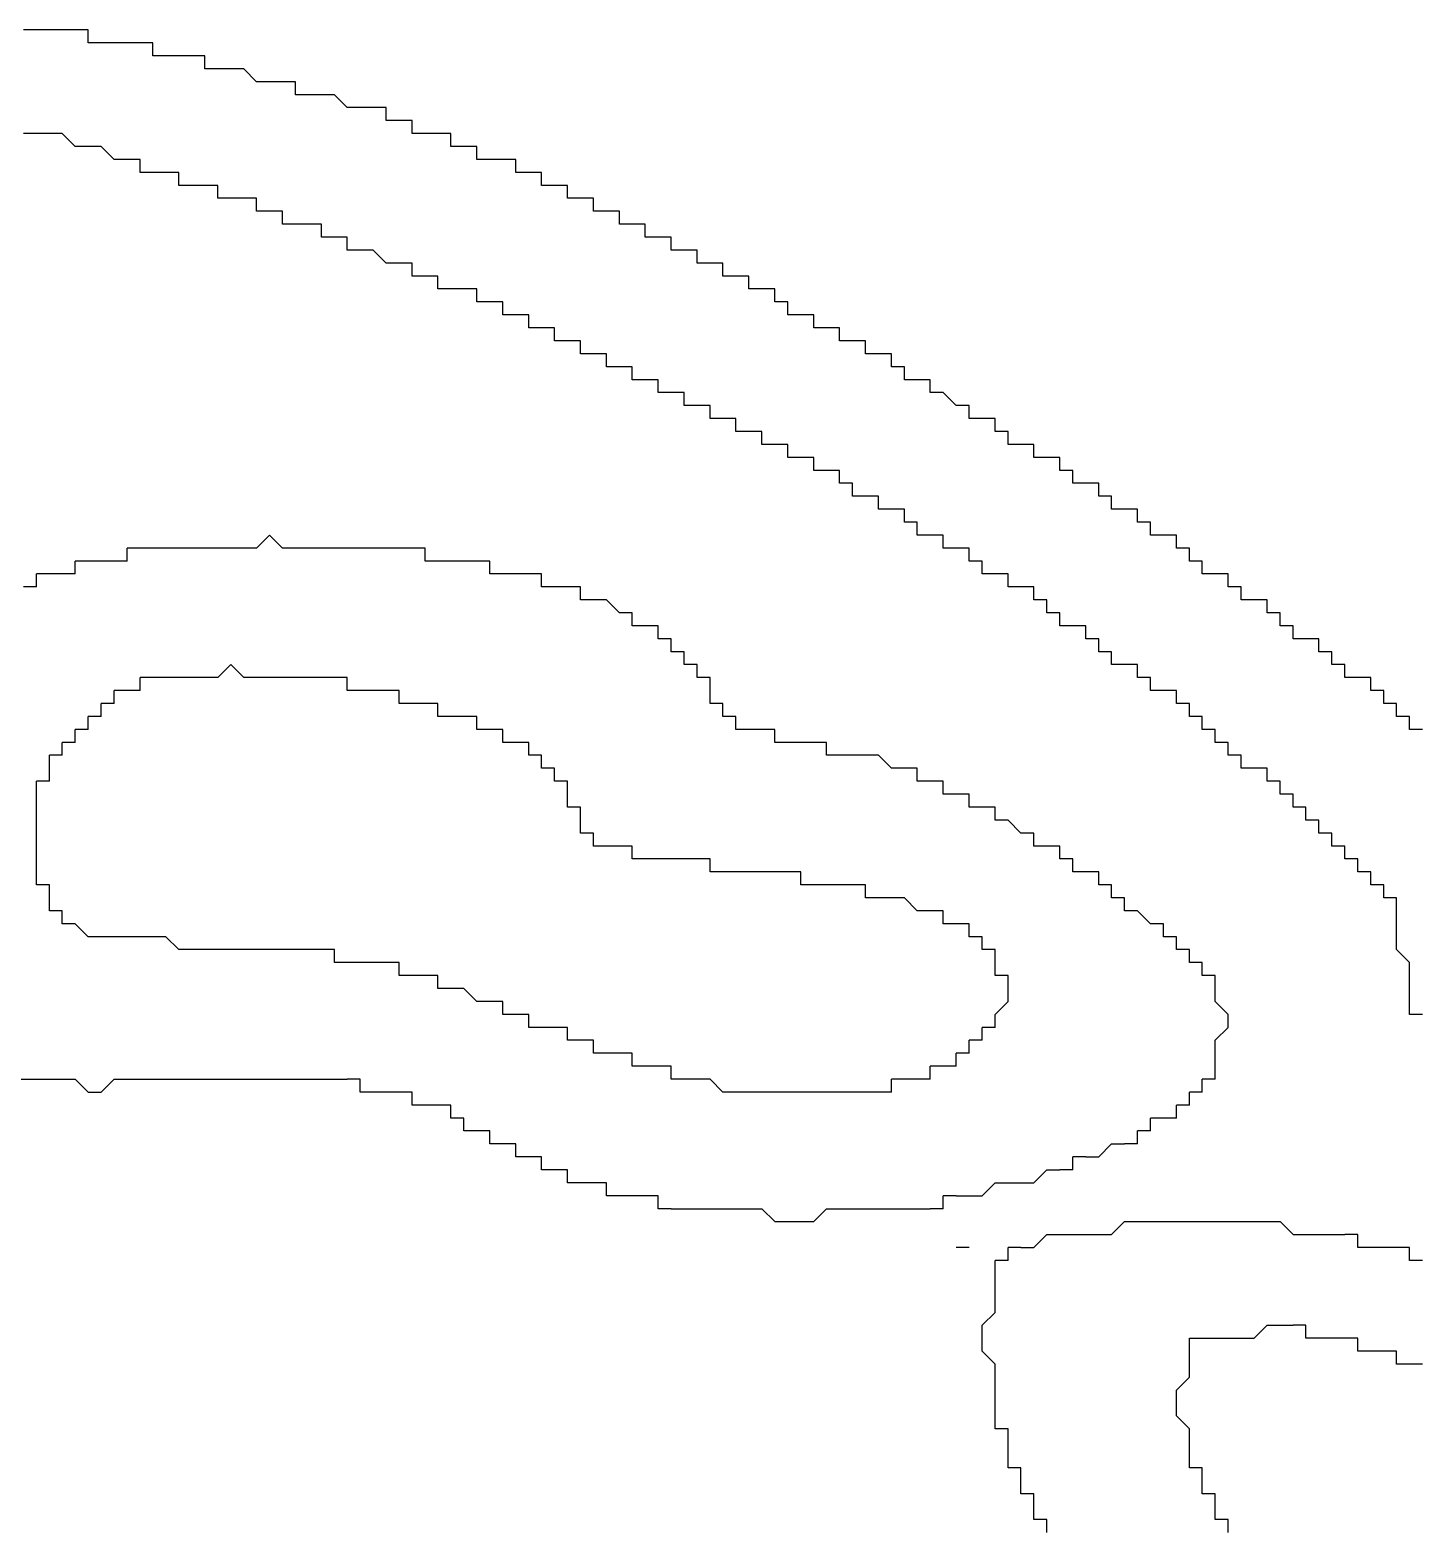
# Model space of a CAD drawing. Extents: x 0.04 to 6.31, y 0.06 to 5.55.
# Drawn here: x 3.63 to 4.745, y 4.141 to 5.344 of the extents above; entities that cross this region are included whole.
import ezdxf

# ---------------------------------------------------------------- set-up
doc = ezdxf.new("R2010")
doc.units = 0
doc.layers.get('0').update_dxf_attribs({"linetype": 'CONTINUOUS'})

msp = doc.modelspace()

# ---------------------------------------------------------------- linework, layer by layer
at = {"color": 255, "linetype": 'CONTINUOUS'}
for points in [[(3.635417, 5.34375), (3.625, 5.34375)], [(3.666667, 5.34375), (3.635417, 5.34375)], [(3.677083, 5.34375), (3.666667, 5.34375)], [(3.677083, 5.333333), (3.677083, 5.34375)], [(3.6875, 5.333333), (3.677083, 5.333333)], [(3.71875, 5.333333), (3.6875, 5.333333)], [(3.729167, 5.333333), (3.71875, 5.333333)], [(3.729167, 5.322917), (3.729167, 5.333333)], [(3.739583, 5.322917), (3.729167, 5.322917)], [(3.760417, 5.322917), (3.739583, 5.322917)], [(3.770833, 5.322917), (3.760417, 5.322917)], [(3.770833, 5.3125), (3.770833, 5.322917)], [(3.78125, 5.3125), (3.770833, 5.3125)], [(3.833333, 5.302083), (3.8125, 5.302083), (3.802083, 5.3125), (3.78125, 5.3125)], [(3.84375, 5.302083), (3.833333, 5.302083)], [(3.84375, 5.291667), (3.84375, 5.302083)], [(3.854167, 5.291667), (3.84375, 5.291667)], [(3.90625, 5.28125), (3.885417, 5.28125), (3.875, 5.291667), (3.854167, 5.291667)], [(3.916667, 5.28125), (3.90625, 5.28125)], [(3.916667, 5.270833), (3.916667, 5.28125)], [(3.927083, 5.270833), (3.916667, 5.270833)], [(3.9375, 5.270833), (3.927083, 5.270833)], [(3.9375, 5.260417), (3.9375, 5.270833)], [(3.958333, 5.260417), (3.947917, 5.260417)], [(3.96875, 5.260417), (3.958333, 5.260417)], [(3.96875, 5.25), (3.96875, 5.260417)], [(3.979167, 5.25), (3.96875, 5.25)], [(3.989583, 5.25), (3.979167, 5.25)], [(3.989583, 5.239583), (3.989583, 5.25)], [(4.010417, 5.239583), (4, 5.239583)], [(4.020833, 5.239583), (4.010417, 5.239583)], [(4.020833, 5.229167), (4.020833, 5.239583)], [(4.03125, 5.229167), (4.020833, 5.229167)], [(4.041667, 5.229167), (4.03125, 5.229167)], [(4.041667, 5.21875), (4.041667, 5.229167)], [(4.0625, 5.21875), (4.052083, 5.21875)], [(4.0625, 5.208333), (4.0625, 5.21875)], [(4.083333, 5.208333), (4.072917, 5.208333)], [(4.083333, 5.197917), (4.083333, 5.208333)], [(4.104167, 5.197917), (4.09375, 5.197917)], [(4.104167, 5.1875), (4.104167, 5.197917)], [(4.125, 5.1875), (4.114583, 5.1875)], [(4.125, 5.177083), (4.125, 5.1875)], [(4.145833, 5.177083), (4.135417, 5.177083)], [(4.145833, 5.166667), (4.145833, 5.177083)], [(4.166667, 5.166667), (4.15625, 5.166667)], [(4.166667, 5.15625), (4.166667, 5.166667)], [(4.1875, 5.15625), (4.177083, 5.15625)], [(4.1875, 5.145833), (4.1875, 5.15625)], [(4.208333, 5.145833), (4.197917, 5.145833)], [(4.208333, 5.135417), (4.208333, 5.145833)], [(4.229167, 5.135417), (4.21875, 5.135417)], [(4.229167, 5.125), (4.229167, 5.135417)], [(4.260417, 5.114583), (4.25, 5.114583)], [(4.28125, 5.104167), (4.270833, 5.104167)], [(4.28125, 5.09375), (4.28125, 5.104167)], [(4.302083, 5.09375), (4.291667, 5.09375)], [(4.302083, 5.083333), (4.302083, 5.09375)], [(4.322917, 5.083333), (4.3125, 5.083333)], [(4.322917, 5.072917), (4.322917, 5.083333)], [(4.333333, 5.072917), (4.322917, 5.072917)], [(4.354167, 5.0625), (4.34375, 5.0625)], [(4.354167, 5.052083), (4.354167, 5.0625)], [(4.375, 5.041667), (4.364583, 5.052083)], [(4.385417, 5.041667), (4.375, 5.041667)], [(4.40625, 5.03125), (4.395833, 5.03125)], [(4.40625, 5.020833), (4.40625, 5.03125)], [(4.4375, 5.010417), (4.427083, 5.010417)], [(4.4375, 5), (4.4375, 5.010417)], [(4.458333, 5), (4.447917, 5)], [(4.458333, 4.989583), (4.458333, 5)], [(4.489583, 4.979167), (4.479167, 4.979167)], [(4.489583, 4.96875), (4.489583, 4.979167)], [(4.520833, 4.958333), (4.510417, 4.958333)], [(4.520833, 4.947917), (4.520833, 4.958333)], [(3.9375, 4.927083), (3.833333, 4.927083), (3.822917, 4.9375), (3.8125, 4.927083), (3.71875, 4.927083)], [(4.552083, 4.9375), (4.541667, 4.9375)], [(4.552083, 4.927083), (4.552083, 4.9375)], [(3.71875, 4.927083), (3.708333, 4.927083)], [(3.708333, 4.916667), (3.708333, 4.927083)], [(3.947917, 4.927083), (3.9375, 4.927083)], [(3.947917, 4.916667), (3.947917, 4.927083)], [(3.677083, 4.916667), (3.666667, 4.916667)], [(3.666667, 4.90625), (3.666667, 4.916667)], [(3.697917, 4.916667), (3.677083, 4.916667)], [(3.708333, 4.916667), (3.697917, 4.916667)], [(3.958333, 4.916667), (3.947917, 4.916667)], [(3.989583, 4.916667), (3.958333, 4.916667)], [(4, 4.916667), (3.989583, 4.916667)], [(4, 4.90625), (4, 4.916667)], [(3.645833, 4.90625), (3.635417, 4.90625)], [(3.635417, 4.895833), (3.635417, 4.90625)], [(3.65625, 4.90625), (3.645833, 4.90625)], [(3.666667, 4.90625), (3.65625, 4.90625)], [(4.03125, 4.90625), (4.010417, 4.90625)], [(4.041667, 4.90625), (4.03125, 4.90625)], [(4.041667, 4.895833), (4.041667, 4.90625)], [(3.635417, 4.895833), (3.625, 4.895833)], [(4.052083, 4.895833), (4.041667, 4.895833)], [(4.0625, 4.895833), (4.052083, 4.895833)], [(4.072917, 4.895833), (4.0625, 4.895833)], [(4.072917, 4.885417), (4.072917, 4.895833)], [(4.104167, 4.875), (4.09375, 4.885417), (4.083333, 4.885417)], [(4.625, 4.885417), (4.614583, 4.885417)], [(4.625, 4.875), (4.625, 4.885417)], [(4.114583, 4.875), (4.104167, 4.875)], [(4.135417, 4.864583), (4.125, 4.864583)], [(4.135417, 4.854167), (4.135417, 4.864583)], [(4.666667, 4.854167), (4.65625, 4.854167)], [(4.666667, 4.84375), (4.666667, 4.854167)], [(4.708333, 4.822917), (4.697917, 4.822917)], [(4.708333, 4.8125), (4.708333, 4.822917)], [(4.21875, 4.78125), (4.208333, 4.78125)], [(4.229167, 4.78125), (4.21875, 4.78125)], [(4.229167, 4.770833), (4.229167, 4.78125)], [(4.239583, 4.770833), (4.229167, 4.770833)], [(4.260417, 4.770833), (4.239583, 4.770833)], [(4.270833, 4.770833), (4.260417, 4.770833)], [(4.270833, 4.760417), (4.270833, 4.770833)], [(4.28125, 4.760417), (4.270833, 4.760417)], [(4.333333, 4.75), (4.322917, 4.75), (4.3125, 4.760417), (4.28125, 4.760417)], [(4.34375, 4.75), (4.333333, 4.75)], [(4.34375, 4.739583), (4.34375, 4.75)], [(4.0625, 4.739583), (4.052083, 4.739583)], [(4.0625, 4.71875), (4.0625, 4.729167)], [(4.364583, 4.739583), (4.354167, 4.739583)], [(4.364583, 4.729167), (4.364583, 4.739583)], [(4.385417, 4.729167), (4.375, 4.729167)], [(4.385417, 4.71875), (4.385417, 4.729167)], [(4.072917, 4.71875), (4.0625, 4.71875)], [(4.40625, 4.71875), (4.395833, 4.71875)], [(4.40625, 4.708333), (4.40625, 4.71875)], [(4.072917, 4.697917), (4.072917, 4.708333)], [(4.427083, 4.697917), (4.416667, 4.708333)], [(4.4375, 4.697917), (4.427083, 4.697917)], [(4.458333, 4.6875), (4.447917, 4.6875)], [(4.458333, 4.677083), (4.458333, 4.6875)], [(4.489583, 4.666667), (4.479167, 4.666667)], [(4.489583, 4.65625), (4.489583, 4.666667)], [(4.739583, 4.5625), (4.739583, 4.59375), (4.729167, 4.604167), (4.729167, 4.635417)], [(3.864583, 4.604167), (3.75, 4.604167), (3.739583, 4.614583), (3.677083, 4.614583), (3.666667, 4.625)], [(4.541667, 4.614583), (4.541667, 4.625)], [(3.875, 4.604167), (3.864583, 4.604167)], [(3.875, 4.59375), (3.875, 4.604167)], [(3.916667, 4.59375), (3.885417, 4.59375)], [(3.927083, 4.59375), (3.916667, 4.59375)], [(3.927083, 4.583333), (3.927083, 4.59375)], [(4.40625, 4.583333), (4.40625, 4.59375)], [(3.9375, 4.583333), (3.927083, 4.583333)], [(3.947917, 4.583333), (3.9375, 4.583333)], [(3.958333, 4.583333), (3.947917, 4.583333)], [(3.958333, 4.572917), (3.958333, 4.583333)], [(4, 4.5625), (3.989583, 4.5625), (3.979167, 4.572917), (3.96875, 4.572917)], [(4.416667, 4.583333), (4.40625, 4.583333)], [(4.40625, 4.552083), (4.416667, 4.5625), (4.416667, 4.572917)], [(4.416667, 4.572917), (4.416667, 4.583333)], [(4.010417, 4.5625), (4, 4.5625)], [(4.010417, 4.552083), (4.010417, 4.5625)], [(4.739583, 4.552083), (4.739583, 4.5625)], [(4.03125, 4.552083), (4.020833, 4.552083)], [(4.03125, 4.541667), (4.03125, 4.552083)], [(4.40625, 4.541667), (4.40625, 4.552083)], [(4.75, 4.552083), (4.739583, 4.552083)], [(4.052083, 4.541667), (4.041667, 4.541667)], [(4.0625, 4.541667), (4.052083, 4.541667)], [(4.0625, 4.53125), (4.0625, 4.541667)], [(4.40625, 4.541667), (4.395833, 4.541667)], [(4.395833, 4.53125), (4.395833, 4.541667)], [(4.072917, 4.53125), (4.0625, 4.53125)], [(4.083333, 4.53125), (4.072917, 4.53125)], [(4.083333, 4.520833), (4.083333, 4.53125)], [(4.395833, 4.53125), (4.385417, 4.53125)], [(4.385417, 4.520833), (4.385417, 4.53125)], [(4.104167, 4.520833), (4.09375, 4.520833)], [(4.114583, 4.520833), (4.104167, 4.520833)], [(4.114583, 4.510417), (4.114583, 4.520833)], [(4.385417, 4.520833), (4.375, 4.520833)], [(4.375, 4.510417), (4.375, 4.520833)], [(4.125, 4.510417), (4.114583, 4.510417)], [(4.135417, 4.510417), (4.125, 4.510417)], [(4.145833, 4.510417), (4.135417, 4.510417)], [(4.145833, 4.5), (4.145833, 4.510417)], [(4.15625, 4.5), (4.145833, 4.5)], [(4.3125, 4.489583), (4.1875, 4.489583), (4.177083, 4.5), (4.15625, 4.5)], [(4.333333, 4.5), (4.322917, 4.5)], [(4.322917, 4.489583), (4.322917, 4.5)], [(4.34375, 4.5), (4.333333, 4.5)], [(4.354167, 4.5), (4.34375, 4.5)], [(4.364583, 4.510417), (4.354167, 4.510417)], [(4.354167, 4.5), (4.354167, 4.510417)], [(4.375, 4.510417), (4.364583, 4.510417)], [(4.322917, 4.489583), (4.3125, 4.489583)], [(4.427083, 4.364583), (4.4375, 4.364583), (4.447917, 4.375), (4.5, 4.375), (4.510417, 4.385417), (4.635417, 4.385417), (4.645833, 4.375), (4.6875, 4.375)], [(4.697917, 4.375), (4.6875, 4.375)], [(4.697917, 4.364583), (4.697917, 4.375)], [(4.385417, 4.364583), (4.375, 4.364583)], [(4.427083, 4.364583), (4.416667, 4.364583)], [(4.416667, 4.354167), (4.416667, 4.364583)], [(4.708333, 4.364583), (4.697917, 4.364583)], [(4.729167, 4.364583), (4.708333, 4.364583)], [(4.739583, 4.364583), (4.729167, 4.364583)], [(4.739583, 4.354167), (4.739583, 4.364583)], [(4.40625, 4.229167), (4.40625, 4.270833), (4.395833, 4.28125), (4.395833, 4.302083), (4.40625, 4.3125), (4.40625, 4.34375)], [(4.416667, 4.354167), (4.40625, 4.354167)], [(4.40625, 4.34375), (4.40625, 4.354167)], [(4.75, 4.354167), (4.739583, 4.354167)], [(4.40625, 4.21875), (4.40625, 4.229167)], [(4.416667, 4.21875), (4.40625, 4.21875)], [(4.416667, 4.197917), (4.416667, 4.208333)], [(4.416667, 4.1875), (4.416667, 4.197917)], [(4.427083, 4.1875), (4.416667, 4.1875)], [(4.427083, 4.177083), (4.427083, 4.1875)], [(4.427083, 4.166667), (4.427083, 4.177083)], [(4.4375, 4.166667), (4.427083, 4.166667)], [(4.4375, 4.145833), (4.4375, 4.15625)], [(4.447917, 4.145833), (4.4375, 4.145833)]]:
    msp.add_lwpolyline(points, dxfattribs=at)
at = {"color": 251, "linetype": 'CONTINUOUS'}
for points in [[(3.635417, 5.260417), (3.625, 5.260417)], [(3.760417, 5.21875), (3.75, 5.21875)], [(3.791667, 5.208333), (3.78125, 5.208333)], [(3.822917, 5.197917), (3.8125, 5.197917)], [(3.895833, 5.166667), (3.885417, 5.166667)], [(3.947917, 5.145833), (3.9375, 5.145833)], [(4.020833, 5.114583), (4.010417, 5.114583)], [(4.041667, 5.104167), (4.03125, 5.104167)], [(4.0625, 5.09375), (4.052083, 5.09375)], [(4.114583, 5.0625), (4.114583, 5.072917)], [(4.135417, 5.052083), (4.135417, 5.0625)], [(4.15625, 5.041667), (4.15625, 5.052083)], [(4.177083, 5.03125), (4.177083, 5.041667)], [(4.25, 5), (4.239583, 5)], [(4.270833, 4.989583), (4.260417, 4.989583)], [(4.291667, 4.979167), (4.28125, 4.979167)], [(4.291667, 4.96875), (4.291667, 4.979167)], [(4.34375, 4.947917), (4.333333, 4.947917)], [(4.34375, 4.9375), (4.34375, 4.947917)], [(4.395833, 4.916667), (4.385417, 4.916667)], [(4.395833, 4.90625), (4.395833, 4.916667)], [(4.583333, 4.90625), (4.572917, 4.90625)], [(4.447917, 4.885417), (4.4375, 4.885417)], [(4.447917, 4.875), (4.447917, 4.885417)], [(4.614583, 4.885417), (4.604167, 4.885417)], [(4.458333, 4.864583), (4.458333, 4.875)], [(4.489583, 4.854167), (4.479167, 4.854167)], [(4.489583, 4.84375), (4.489583, 4.854167)], [(4.65625, 4.854167), (4.645833, 4.854167)], [(4.15625, 4.84375), (4.145833, 4.84375)], [(4.166667, 4.833333), (4.15625, 4.833333)], [(4.520833, 4.833333), (4.510417, 4.833333)], [(4.177083, 4.822917), (4.166667, 4.822917)], [(4.53125, 4.8125), (4.53125, 4.822917)], [(4.697917, 4.822917), (4.6875, 4.822917)], [(3.9375, 4.802083), (3.927083, 4.802083)], [(4.1875, 4.791667), (4.1875, 4.802083)], [(4.5625, 4.802083), (4.552083, 4.802083)], [(4.5625, 4.791667), (4.5625, 4.802083)], [(4.197917, 4.791667), (4.1875, 4.791667)], [(4.572917, 4.78125), (4.572917, 4.791667)], [(4.739583, 4.791667), (4.729167, 4.791667)], [(4, 4.78125), (3.989583, 4.78125)], [(4.75, 4.78125), (4.739583, 4.78125)], [(4.03125, 4.760417), (4.03125, 4.770833)], [(4.041667, 4.75), (4.041667, 4.760417)], [(4.625, 4.75), (4.614583, 4.75)], [(4.635417, 4.739583), (4.625, 4.739583)], [(4.645833, 4.71875), (4.645833, 4.729167)], [(4.65625, 4.708333), (4.65625, 4.71875)], [(4.666667, 4.697917), (4.666667, 4.708333)], [(3.645833, 4.65625), (3.635417, 4.65625)], [(4.260417, 4.65625), (4.25, 4.65625)], [(4.479167, 4.666667), (4.46875, 4.666667)], [(3.645833, 4.635417), (3.645833, 4.645833)], [(4.3125, 4.645833), (4.302083, 4.645833)], [(3.65625, 4.635417), (3.645833, 4.635417)], [(4.375, 4.625), (4.364583, 4.625)], [(4.395833, 4.614583), (4.385417, 4.614583)], [(4.395833, 4.604167), (4.395833, 4.614583)], [(4.572917, 4.59375), (4.5625, 4.59375)], [(3.90625, 4.489583), (3.895833, 4.489583)], [(3.947917, 4.479167), (3.9375, 4.479167)], [(3.979167, 4.46875), (3.96875, 4.46875)], [(3.979167, 4.458333), (3.979167, 4.46875)], [(4, 4.447917), (4, 4.458333)], [(4.708333, 4.28125), (4.697917, 4.28125)], [(4.739583, 4.270833), (4.729167, 4.270833)]]:
    msp.add_lwpolyline(points, dxfattribs=at)
at = {"color": 250, "linetype": 'CONTINUOUS'}
for points in [[(3.708333, 5.239583), (3.697917, 5.239583), (3.6875, 5.25), (3.666667, 5.25), (3.65625, 5.260417), (3.635417, 5.260417)], [(3.71875, 5.229167), (3.71875, 5.239583)], [(3.739583, 5.229167), (3.729167, 5.229167)], [(3.75, 5.21875), (3.75, 5.229167)], [(3.78125, 5.208333), (3.78125, 5.21875)], [(3.8125, 5.197917), (3.8125, 5.208333)], [(3.833333, 5.1875), (3.833333, 5.197917)], [(3.864583, 5.177083), (3.864583, 5.1875)], [(3.875, 5.177083), (3.864583, 5.177083)], [(3.885417, 5.166667), (3.885417, 5.177083)], [(3.927083, 5.15625), (3.916667, 5.15625), (3.90625, 5.166667), (3.895833, 5.166667)], [(3.9375, 5.145833), (3.9375, 5.15625)], [(3.958333, 5.135417), (3.958333, 5.145833)], [(3.979167, 5.135417), (3.96875, 5.135417)], [(3.989583, 5.125), (3.989583, 5.135417)], [(4, 5.125), (3.989583, 5.125)], [(4.010417, 5.114583), (4.010417, 5.125)], [(4.03125, 5.104167), (4.03125, 5.114583)], [(4.052083, 5.09375), (4.052083, 5.104167)], [(4.072917, 5.083333), (4.072917, 5.09375)], [(4.09375, 5.072917), (4.09375, 5.083333)], [(4.114583, 5.072917), (4.104167, 5.072917)], [(4.135417, 5.0625), (4.125, 5.0625)], [(4.15625, 5.052083), (4.145833, 5.052083)], [(4.177083, 5.041667), (4.166667, 5.041667)], [(4.197917, 5.03125), (4.1875, 5.03125)], [(4.197917, 5.020833), (4.197917, 5.03125)], [(4.21875, 5.010417), (4.21875, 5.020833)], [(4.239583, 5), (4.239583, 5.010417)], [(4.260417, 4.989583), (4.260417, 5)], [(4.28125, 4.979167), (4.28125, 4.989583)], [(4.3125, 4.96875), (4.302083, 4.96875)], [(4.3125, 4.958333), (4.3125, 4.96875)], [(4.333333, 4.947917), (4.333333, 4.958333)], [(4.364583, 4.9375), (4.354167, 4.9375)], [(4.364583, 4.927083), (4.364583, 4.9375)], [(4.385417, 4.916667), (4.385417, 4.927083)], [(4.416667, 4.90625), (4.40625, 4.90625)], [(4.416667, 4.895833), (4.416667, 4.90625)], [(4.4375, 4.885417), (4.4375, 4.895833)], [(4.479167, 4.864583), (4.46875, 4.864583)], [(4.479167, 4.854167), (4.479167, 4.864583)], [(4.520833, 4.822917), (4.520833, 4.833333)], [(3.885417, 4.8125), (3.885417, 4.822917)], [(3.895833, 4.8125), (3.885417, 4.8125)], [(3.927083, 4.802083), (3.927083, 4.8125)], [(4.177083, 4.802083), (4.177083, 4.8125)], [(4.552083, 4.8125), (4.541667, 4.8125)], [(4.552083, 4.802083), (4.552083, 4.8125)], [(3.958333, 4.791667), (3.958333, 4.802083)], [(4.1875, 4.802083), (4.177083, 4.802083)], [(3.979167, 4.791667), (3.96875, 4.791667)], [(3.989583, 4.78125), (3.989583, 4.791667)], [(4.010417, 4.770833), (4.010417, 4.78125)], [(4.03125, 4.770833), (4.020833, 4.770833)], [(4.625, 4.739583), (4.625, 4.75)], [(4.635417, 4.729167), (4.635417, 4.739583)], [(4.104167, 4.6875), (4.09375, 4.6875)], [(4.125, 4.677083), (4.114583, 4.677083)], [(4.25, 4.65625), (4.25, 4.666667)], [(4.291667, 4.65625), (4.260417, 4.65625)], [(4.302083, 4.645833), (4.302083, 4.65625)], [(4.354167, 4.635417), (4.34375, 4.635417), (4.333333, 4.645833), (4.3125, 4.645833)], [(4.364583, 4.625), (4.364583, 4.635417)], [(4.385417, 4.614583), (4.385417, 4.625)], [(3.552083, 4.53125), (3.5625, 4.520833), (3.572917, 4.520833), (3.583333, 4.510417), (3.59375, 4.510417), (3.604167, 4.5), (3.666667, 4.5), (3.677083, 4.489583), (3.6875, 4.489583), (3.697917, 4.5), (3.885417, 4.5)], [(3.895833, 4.489583), (3.895833, 4.5)], [(3.927083, 4.489583), (3.90625, 4.489583)], [(3.9375, 4.479167), (3.9375, 4.489583)], [(3.96875, 4.46875), (3.96875, 4.479167)], [(4, 4.458333), (3.989583, 4.458333)], [(4.020833, 4.447917), (4.010417, 4.447917)], [(4.020833, 4.4375), (4.020833, 4.447917)], [(4.041667, 4.427083), (4.041667, 4.4375)], [(4.0625, 4.416667), (4.0625, 4.427083)], [(4.083333, 4.416667), (4.072917, 4.416667)], [(4.104167, 4.40625), (4.09375, 4.40625)], [(4.145833, 4.395833), (4.135417, 4.395833)], [(4.65625, 4.291667), (4.65625, 4.302083)], [(4.6875, 4.291667), (4.666667, 4.291667)], [(4.697917, 4.28125), (4.697917, 4.291667)], [(4.5625, 4.197917), (4.5625, 4.21875), (4.552083, 4.229167), (4.552083, 4.25), (4.5625, 4.260417), (4.5625, 4.28125)], [(4.71875, 4.28125), (4.708333, 4.28125)], [(4.729167, 4.270833), (4.729167, 4.28125)], [(4.572917, 4.1875), (4.5625, 4.1875)], [(4.572917, 4.166667), (4.572917, 4.177083)], [(4.583333, 4.166667), (4.572917, 4.166667)], [(4.583333, 4.145833), (4.583333, 4.15625)], [(4.59375, 4.145833), (4.583333, 4.145833)]]:
    msp.add_lwpolyline(points, dxfattribs=at)
at = {"color": 253, "linetype": 'CONTINUOUS'}
for points in [[(3.947917, 5.260417), (3.9375, 5.260417)], [(4.072917, 5.208333), (4.0625, 5.208333)], [(4.09375, 5.197917), (4.083333, 5.197917)], [(4.114583, 5.1875), (4.104167, 5.1875)], [(4.135417, 5.177083), (4.125, 5.177083)], [(4.15625, 5.166667), (4.145833, 5.166667)], [(4.177083, 5.15625), (4.166667, 5.15625)], [(4.197917, 5.145833), (4.1875, 5.145833)], [(4.21875, 5.135417), (4.208333, 5.135417)], [(4.291667, 5.09375), (4.28125, 5.09375)], [(4.125, 5.0625), (4.114583, 5.0625)], [(4.145833, 5.052083), (4.135417, 5.052083)], [(4.166667, 5.041667), (4.15625, 5.041667)], [(4.364583, 5.052083), (4.354167, 5.052083)], [(4.447917, 5), (4.4375, 5)], [(4.302083, 4.96875), (4.291667, 4.96875)], [(4.354167, 4.9375), (4.34375, 4.9375)], [(4.572917, 4.916667), (4.5625, 4.916667)], [(4.572917, 4.90625), (4.572917, 4.916667)], [(4.40625, 4.90625), (4.395833, 4.90625)], [(4.604167, 4.895833), (4.59375, 4.895833)], [(4.635417, 4.875), (4.625, 4.875)], [(4.645833, 4.854167), (4.645833, 4.864583)], [(4.145833, 4.854167), (4.135417, 4.854167)], [(4.145833, 4.84375), (4.145833, 4.854167)], [(4.5, 4.84375), (4.489583, 4.84375)], [(4.677083, 4.84375), (4.666667, 4.84375)], [(4.6875, 4.822917), (4.6875, 4.833333)], [(4.177083, 4.8125), (4.177083, 4.822917)], [(4.541667, 4.8125), (4.53125, 4.8125)], [(4.71875, 4.8125), (4.708333, 4.8125)], [(4.729167, 4.791667), (4.729167, 4.802083)], [(4.197917, 4.78125), (4.197917, 4.791667)], [(4.739583, 4.78125), (4.739583, 4.791667)], [(4.583333, 4.78125), (4.572917, 4.78125)], [(4.604167, 4.75), (4.604167, 4.760417)], [(4.375, 4.729167), (4.364583, 4.729167)], [(4.666667, 4.708333), (4.65625, 4.708333)], [(4.677083, 4.697917), (4.666667, 4.697917)], [(4.09375, 4.6875), (4.083333, 4.6875)], [(4.46875, 4.677083), (4.458333, 4.677083)], [(4.697917, 4.666667), (4.697917, 4.677083)], [(3.645833, 4.645833), (3.645833, 4.65625)], [(4.708333, 4.65625), (4.708333, 4.666667)], [(4.510417, 4.645833), (4.5, 4.645833)], [(3.65625, 4.625), (3.65625, 4.635417)], [(4.552083, 4.614583), (4.541667, 4.614583)], [(4.5625, 4.59375), (4.5625, 4.604167)], [(4.572917, 4.583333), (4.572917, 4.59375)], [(4.041667, 4.541667), (4.03125, 4.541667)], [(3.989583, 4.458333), (3.979167, 4.458333)], [(4.010417, 4.447917), (4, 4.447917)], [(4.416667, 4.208333), (4.416667, 4.21875)]]:
    msp.add_lwpolyline(points, dxfattribs=at)
at = {"color": 7, "linetype": 'CONTINUOUS'}
for points in [[(3.71875, 5.239583), (3.708333, 5.239583)], [(3.75, 5.229167), (3.739583, 5.229167)], [(3.770833, 5.21875), (3.760417, 5.21875)], [(3.78125, 5.21875), (3.770833, 5.21875)], [(3.802083, 5.208333), (3.791667, 5.208333)], [(3.8125, 5.208333), (3.802083, 5.208333)], [(3.833333, 5.197917), (3.822917, 5.197917)], [(3.854167, 5.1875), (3.84375, 5.1875)], [(3.864583, 5.1875), (3.854167, 5.1875)], [(3.885417, 5.177083), (3.875, 5.177083)], [(3.9375, 5.15625), (3.927083, 5.15625)], [(3.958333, 5.145833), (3.947917, 5.145833)], [(3.989583, 5.135417), (3.979167, 5.135417)], [(4.010417, 5.125), (4, 5.125)], [(4.03125, 5.114583), (4.020833, 5.114583)], [(4.052083, 5.104167), (4.041667, 5.104167)], [(4.072917, 5.09375), (4.0625, 5.09375)], [(4.09375, 5.083333), (4.083333, 5.083333)], [(4.21875, 5.020833), (4.208333, 5.020833)], [(4.239583, 5.010417), (4.229167, 5.010417)], [(4.260417, 5), (4.25, 5)], [(4.28125, 4.989583), (4.270833, 4.989583)], [(4.333333, 4.958333), (4.322917, 4.958333)], [(4.385417, 4.927083), (4.375, 4.927083)], [(4.4375, 4.895833), (4.427083, 4.895833)], [(3.875, 4.822917), (3.802083, 4.822917), (3.791667, 4.833333), (3.78125, 4.822917), (3.729167, 4.822917)], [(3.708333, 4.8125), (3.697917, 4.8125)], [(3.697917, 4.802083), (3.697917, 4.8125)], [(3.71875, 4.8125), (3.708333, 4.8125)], [(3.729167, 4.822917), (3.71875, 4.822917)], [(3.71875, 4.8125), (3.71875, 4.822917)], [(3.885417, 4.822917), (3.875, 4.822917)], [(3.916667, 4.8125), (3.895833, 4.8125)], [(3.927083, 4.8125), (3.916667, 4.8125)], [(3.697917, 4.802083), (3.6875, 4.802083)], [(3.6875, 4.791667), (3.6875, 4.802083)], [(3.947917, 4.802083), (3.9375, 4.802083)], [(3.958333, 4.802083), (3.947917, 4.802083)], [(3.6875, 4.791667), (3.677083, 4.791667)], [(3.677083, 4.78125), (3.677083, 4.791667)], [(3.989583, 4.791667), (3.979167, 4.791667)], [(3.677083, 4.78125), (3.666667, 4.78125)], [(3.666667, 4.770833), (3.666667, 4.78125)], [(4.010417, 4.78125), (4, 4.78125)], [(3.666667, 4.770833), (3.65625, 4.770833)], [(3.65625, 4.760417), (3.65625, 4.770833)], [(3.65625, 4.760417), (3.645833, 4.760417)], [(3.645833, 4.75), (3.645833, 4.760417)], [(3.645833, 4.739583), (3.645833, 4.75)], [(3.645833, 4.739583), (3.635417, 4.739583)], [(3.635417, 4.729167), (3.635417, 4.739583)], [(3.635417, 4.666667), (3.635417, 4.729167)], [(4.114583, 4.6875), (4.104167, 4.6875)], [(4.114583, 4.677083), (4.114583, 4.6875)], [(4.166667, 4.677083), (4.125, 4.677083)], [(4.177083, 4.677083), (4.166667, 4.677083)], [(4.177083, 4.666667), (4.177083, 4.677083)], [(3.635417, 4.65625), (3.635417, 4.666667)], [(4.1875, 4.666667), (4.177083, 4.666667)], [(4.239583, 4.666667), (4.1875, 4.666667)], [(4.25, 4.666667), (4.239583, 4.666667)], [(4.302083, 4.65625), (4.291667, 4.65625)], [(4.364583, 4.635417), (4.354167, 4.635417)], [(4.385417, 4.625), (4.375, 4.625)], [(4.583333, 4.510417), (4.583333, 4.53125), (4.59375, 4.541667), (4.59375, 4.552083), (4.583333, 4.5625), (4.583333, 4.572917)], [(3.895833, 4.5), (3.885417, 4.5)], [(4.583333, 4.5), (4.572917, 4.5)], [(4.572917, 4.489583), (4.572917, 4.5)], [(4.583333, 4.5), (4.583333, 4.510417)], [(3.9375, 4.489583), (3.927083, 4.489583)], [(4.572917, 4.489583), (4.5625, 4.489583)], [(4.5625, 4.479167), (4.5625, 4.489583)], [(3.958333, 4.479167), (3.947917, 4.479167)], [(3.96875, 4.479167), (3.958333, 4.479167)], [(4.5625, 4.479167), (4.552083, 4.479167)], [(4.552083, 4.46875), (4.552083, 4.479167)], [(4.541667, 4.46875), (4.53125, 4.46875)], [(4.53125, 4.458333), (4.53125, 4.46875)], [(4.552083, 4.46875), (4.541667, 4.46875)], [(4.53125, 4.458333), (4.520833, 4.458333)], [(4.520833, 4.447917), (4.520833, 4.458333)], [(4.479167, 4.4375), (4.489583, 4.4375), (4.5, 4.447917), (4.510417, 4.447917)], [(4.520833, 4.447917), (4.510417, 4.447917)], [(4.041667, 4.4375), (4.03125, 4.4375)], [(4.479167, 4.4375), (4.46875, 4.4375)], [(4.46875, 4.427083), (4.46875, 4.4375)], [(4.0625, 4.427083), (4.052083, 4.427083)], [(4.09375, 4.416667), (4.083333, 4.416667)], [(4.09375, 4.40625), (4.09375, 4.416667)], [(4.375, 4.40625), (4.395833, 4.40625), (4.40625, 4.416667), (4.4375, 4.416667), (4.447917, 4.427083), (4.458333, 4.427083)], [(4.46875, 4.427083), (4.458333, 4.427083)], [(4.125, 4.40625), (4.104167, 4.40625)], [(4.135417, 4.40625), (4.125, 4.40625)], [(4.135417, 4.395833), (4.135417, 4.40625)], [(4.375, 4.40625), (4.364583, 4.40625)], [(4.364583, 4.395833), (4.364583, 4.40625)], [(4.145833, 4.395833), (4.21875, 4.395833), (4.229167, 4.385417), (4.260417, 4.385417), (4.270833, 4.395833), (4.354167, 4.395833)], [(4.364583, 4.395833), (4.354167, 4.395833)], [(4.572917, 4.291667), (4.614583, 4.291667), (4.625, 4.302083), (4.645833, 4.302083)], [(4.65625, 4.302083), (4.645833, 4.302083)], [(4.5625, 4.28125), (4.5625, 4.291667), (4.572917, 4.291667)], [(4.697917, 4.291667), (4.6875, 4.291667)], [(4.729167, 4.28125), (4.71875, 4.28125)], [(4.75, 4.270833), (4.739583, 4.270833)], [(4.5625, 4.1875), (4.5625, 4.197917)]]:
    msp.add_lwpolyline(points, dxfattribs=at)
at = {"color": 254, "linetype": 'CONTINUOUS'}
for points in [[(4, 5.239583), (3.989583, 5.239583)], [(4.052083, 5.21875), (4.041667, 5.21875)], [(4.239583, 5.125), (4.229167, 5.125)], [(4.239583, 5.114583), (4.239583, 5.125)], [(4.260417, 5.104167), (4.260417, 5.114583)], [(4.3125, 5.083333), (4.302083, 5.083333)], [(4.333333, 5.0625), (4.333333, 5.072917)], [(4.385417, 5.03125), (4.385417, 5.041667)], [(4.416667, 5.020833), (4.40625, 5.020833)], [(4.416667, 5.010417), (4.416667, 5.020833)], [(4.46875, 4.989583), (4.458333, 4.989583)], [(4.46875, 4.979167), (4.46875, 4.989583)], [(4.5, 4.96875), (4.489583, 4.96875)], [(4.5, 4.958333), (4.5, 4.96875)], [(4.53125, 4.947917), (4.520833, 4.947917)], [(4.53125, 4.9375), (4.53125, 4.947917)], [(4.5625, 4.927083), (4.552083, 4.927083)], [(4.5625, 4.916667), (4.5625, 4.927083)], [(4.010417, 4.90625), (4, 4.90625)], [(4.59375, 4.90625), (4.583333, 4.90625)], [(4.59375, 4.895833), (4.59375, 4.90625)], [(4.083333, 4.885417), (4.072917, 4.885417)], [(4.604167, 4.885417), (4.604167, 4.895833)], [(4.114583, 4.864583), (4.114583, 4.875)], [(4.635417, 4.864583), (4.635417, 4.875)], [(4.46875, 4.864583), (4.458333, 4.864583)], [(4.677083, 4.833333), (4.677083, 4.84375)], [(4.510417, 4.833333), (4.5, 4.833333)], [(4.71875, 4.802083), (4.71875, 4.8125)], [(4.59375, 4.770833), (4.583333, 4.770833)], [(4.604167, 4.760417), (4.59375, 4.760417)], [(4.052083, 4.75), (4.041667, 4.75)], [(4.614583, 4.75), (4.604167, 4.75)], [(4.0625, 4.729167), (4.0625, 4.739583)], [(4.354167, 4.739583), (4.34375, 4.739583)], [(4.072917, 4.708333), (4.072917, 4.71875)], [(4.395833, 4.71875), (4.385417, 4.71875)], [(4.416667, 4.708333), (4.40625, 4.708333)], [(4.083333, 4.697917), (4.072917, 4.697917)], [(4.4375, 4.6875), (4.4375, 4.697917)], [(4.6875, 4.6875), (4.677083, 4.6875)], [(4.46875, 4.666667), (4.46875, 4.677083)], [(4.697917, 4.677083), (4.6875, 4.677083)], [(4.5, 4.65625), (4.489583, 4.65625)], [(4.5, 4.645833), (4.5, 4.65625)], [(4.708333, 4.666667), (4.697917, 4.666667)], [(4.71875, 4.65625), (4.708333, 4.65625)], [(4.510417, 4.635417), (4.510417, 4.645833)], [(4.729167, 4.645833), (4.71875, 4.645833)], [(4.53125, 4.625), (4.520833, 4.635417)], [(4.541667, 4.625), (4.53125, 4.625)], [(4.552083, 4.604167), (4.552083, 4.614583)], [(4.40625, 4.604167), (4.395833, 4.604167)], [(3.885417, 4.59375), (3.875, 4.59375)], [(3.96875, 4.572917), (3.958333, 4.572917)], [(4.583333, 4.572917), (4.583333, 4.583333)], [(4.020833, 4.552083), (4.010417, 4.552083)], [(4.09375, 4.520833), (4.083333, 4.520833)], [(4.4375, 4.15625), (4.4375, 4.166667)], [(4.447917, 4.135417), (4.447917, 4.145833)]]:
    msp.add_lwpolyline(points, dxfattribs=at)
at = {"color": 252, "linetype": 'CONTINUOUS'}
for points in [[(3.729167, 5.229167), (3.71875, 5.229167)], [(3.84375, 5.1875), (3.833333, 5.1875)], [(3.96875, 5.135417), (3.958333, 5.135417)], [(4.25, 5.114583), (4.239583, 5.114583)], [(4.270833, 5.104167), (4.260417, 5.104167)], [(4.083333, 5.083333), (4.072917, 5.083333)], [(4.104167, 5.072917), (4.09375, 5.072917)], [(4.34375, 5.0625), (4.333333, 5.0625)], [(4.1875, 5.03125), (4.177083, 5.03125)], [(4.395833, 5.03125), (4.385417, 5.03125)], [(4.208333, 5.020833), (4.197917, 5.020833)], [(4.229167, 5.010417), (4.21875, 5.010417)], [(4.427083, 5.010417), (4.416667, 5.010417)], [(4.479167, 4.979167), (4.46875, 4.979167)], [(4.322917, 4.958333), (4.3125, 4.958333)], [(4.510417, 4.958333), (4.5, 4.958333)], [(4.541667, 4.9375), (4.53125, 4.9375)], [(4.375, 4.927083), (4.364583, 4.927083)], [(4.427083, 4.895833), (4.416667, 4.895833)], [(4.458333, 4.875), (4.447917, 4.875)], [(4.125, 4.864583), (4.114583, 4.864583)], [(4.645833, 4.864583), (4.635417, 4.864583)], [(4.15625, 4.833333), (4.15625, 4.84375)], [(4.5, 4.833333), (4.5, 4.84375)], [(4.166667, 4.822917), (4.166667, 4.833333)], [(4.6875, 4.833333), (4.677083, 4.833333)], [(4.53125, 4.822917), (4.520833, 4.822917)], [(4.729167, 4.802083), (4.71875, 4.802083)], [(3.96875, 4.791667), (3.958333, 4.791667)], [(4.572917, 4.791667), (4.5625, 4.791667)], [(4.208333, 4.78125), (4.197917, 4.78125)], [(4.583333, 4.770833), (4.583333, 4.78125)], [(4.020833, 4.770833), (4.010417, 4.770833)], [(4.59375, 4.760417), (4.59375, 4.770833)], [(4.041667, 4.760417), (4.03125, 4.760417)], [(4.052083, 4.739583), (4.052083, 4.75)], [(4.645833, 4.729167), (4.635417, 4.729167)], [(4.65625, 4.71875), (4.645833, 4.71875)], [(4.083333, 4.6875), (4.083333, 4.697917)], [(4.677083, 4.6875), (4.677083, 4.697917)], [(4.447917, 4.6875), (4.4375, 4.6875)], [(4.6875, 4.677083), (4.6875, 4.6875)], [(4.71875, 4.645833), (4.71875, 4.65625)], [(4.729167, 4.635417), (4.729167, 4.645833)], [(4.520833, 4.635417), (4.510417, 4.635417)], [(3.666667, 4.625), (3.65625, 4.625)], [(4.40625, 4.59375), (4.40625, 4.604167)], [(4.5625, 4.604167), (4.552083, 4.604167)], [(4.583333, 4.583333), (4.572917, 4.583333)], [(4.03125, 4.4375), (4.020833, 4.4375)], [(4.052083, 4.427083), (4.041667, 4.427083)], [(4.072917, 4.416667), (4.0625, 4.416667)], [(4.666667, 4.291667), (4.65625, 4.291667)], [(4.572917, 4.177083), (4.572917, 4.1875)], [(4.583333, 4.15625), (4.583333, 4.166667)], [(4.59375, 4.135417), (4.59375, 4.145833)]]:
    msp.add_lwpolyline(points, dxfattribs=at)

doc.saveas('drawing.dxf')
